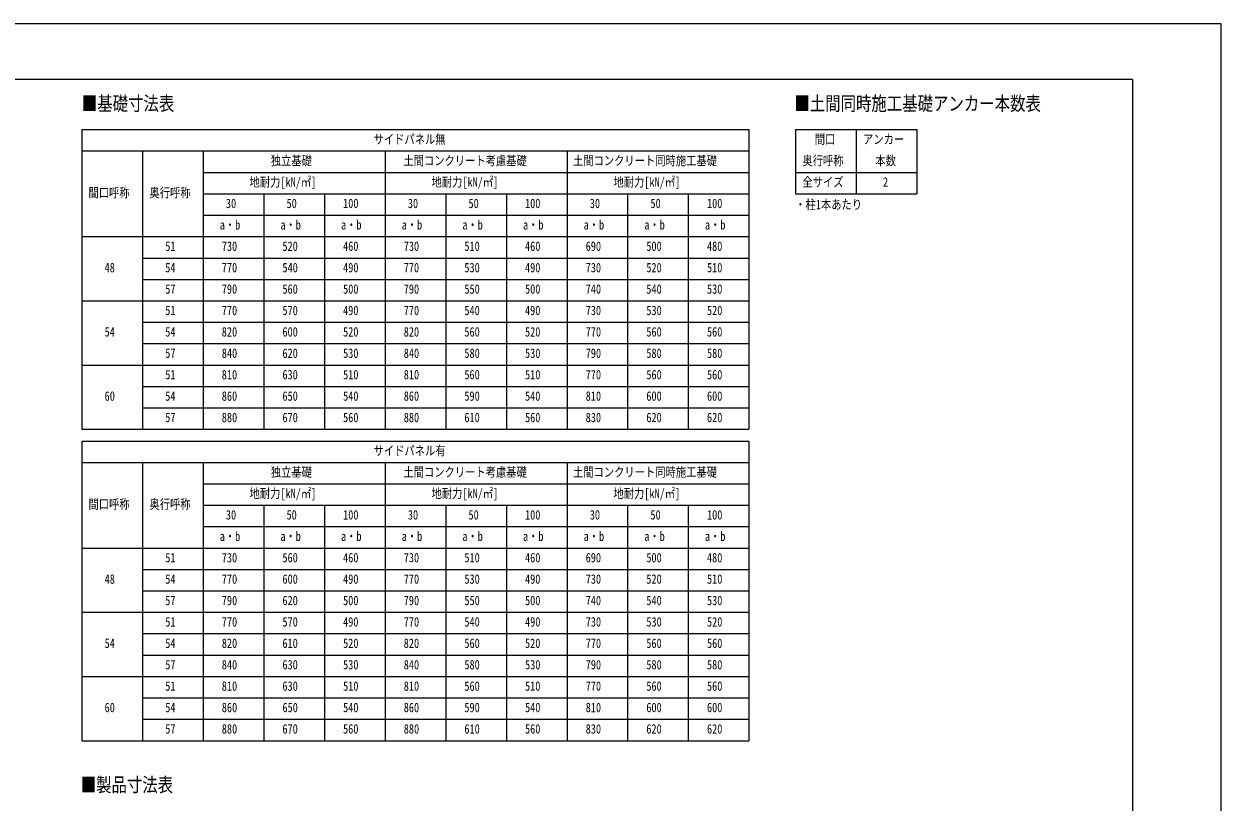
# Model space of a CAD drawing. Units: millimetres, scale not verified. Extents: x -16820 to 16820, y -11880 to 11880.
# Drawn here: x 43 to 16820, y 974 to 11880 of the extents above; entities that cross this region are included whole.
import ezdxf
from ezdxf.enums import TextEntityAlignment as Align

# ---------------------------------------------------------------- set-up
doc = ezdxf.new("R2010")
doc.units = ezdxf.units.MM
doc.header["$LTSCALE"] = 60
doc.layers.add('0-1_TABLE1', color=7, linetype='Continuous', lineweight=18)
doc.layers.add('0-2_USER1', color=3, linetype='Continuous')
doc.layers.add('0-8_YKK_ZWAK', color=7, linetype='Continuous')
doc.styles.add('ＭＳ ゴシック', font='')
doc.styles.get('ＭＳ ゴシック').set_extended_font_data('MS Gothic')

msp = doc.modelspace()

# ---------------------------------------------------------------- linework, layer by layer
at = {"layer": '0-1_TABLE1'}
for p, q in [((853.61, 10399.25), (10203.61, 10399.25)), ((853.61, 10399.25), (853.61, 6199.25)), ((10854.66, 10399.25), (12554.66, 10399.25)), ((10854.66, 10399.25), (10854.66, 9499.25)), ((11704.66, 10399.25), (11704.66, 9499.25)), ((12554.66, 10399.25), (12554.66, 9499.25)), ((853.61, 10099.25), (10203.61, 10099.25)), ((1703.61, 10099.25), (1703.61, 6199.25)), ((2553.61, 10099.25), (2553.61, 6199.25)), ((5103.61, 10099.25), (5103.61, 6199.25)), ((7653.61, 10099.25), (7653.61, 6199.25)), ((2553.61, 9799.25), (10203.61, 9799.25)), ((10854.66, 9799.25), (12554.66, 9799.25)), ((2553.61, 9499.25), (10203.61, 9499.25)), ((3403.61, 9499.25), (3403.61, 6199.25)), ((4253.61, 9499.25), (4253.61, 6199.25)), ((5953.61, 9499.25), (5953.61, 6199.25)), ((6803.61, 9499.25), (6803.61, 6199.25)), ((8503.61, 9499.25), (8503.61, 6199.25)), ((9353.61, 9499.25), (9353.61, 6199.25)), ((10854.66, 9499.25), (12554.66, 9499.25)), ((2553.61, 9199.25), (10203.61, 9199.25)), ((853.61, 8899.25), (10203.61, 8899.25)), ((1703.61, 8599.25), (10203.61, 8599.25)), ((1703.61, 8299.25), (10203.61, 8299.25)), ((853.61, 7999.25), (10203.61, 7999.25)), ((1703.61, 7699.25), (10203.61, 7699.25)), ((1703.61, 7399.25), (10203.61, 7399.25)), ((853.61, 7099.25), (10203.61, 7099.25)), ((1703.61, 6799.25), (10203.61, 6799.25)), ((1703.61, 6499.25), (10203.61, 6499.25)), ((853.61, 6034.2), (10203.61, 6034.2)), ((853.61, 6034.2), (853.61, 1834.2)), ((853.61, 5734.2), (10203.61, 5734.2)), ((1703.61, 5734.2), (1703.61, 1834.2)), ((2553.61, 5734.2), (2553.61, 1834.2)), ((5103.61, 5734.2), (5103.61, 1834.2)), ((7653.61, 5734.2), (7653.61, 1834.2)), ((2553.61, 5434.2), (10203.61, 5434.2)), ((2553.61, 5134.2), (10203.61, 5134.2)), ((3403.61, 5134.2), (3403.61, 1834.2)), ((4253.61, 5134.2), (4253.61, 1834.2)), ((5953.61, 5134.2), (5953.61, 1834.2)), ((6803.61, 5134.2), (6803.61, 1834.2)), ((8503.61, 5134.2), (8503.61, 1834.2)), ((9353.61, 5134.2), (9353.61, 1834.2)), ((2553.61, 4834.2), (10203.61, 4834.2)), ((853.61, 4534.2), (10203.61, 4534.2)), ((1703.61, 4234.2), (10203.61, 4234.2)), ((1703.61, 3934.2), (10203.61, 3934.2)), ((853.61, 3634.2), (10203.61, 3634.2)), ((1703.61, 3334.2), (10203.61, 3334.2)), ((1703.61, 3034.2), (10203.61, 3034.2)), ((853.61, 2734.2), (10203.61, 2734.2)), ((1703.61, 2434.2), (10203.61, 2434.2)), ((1703.61, 2134.2), (10203.61, 2134.2))]:
    msp.add_line(p, q, dxfattribs=at)
for points in [[(10203.61, 10399.25), (10203.61, 9499.25), (10203.61, 6199.25)], [(853.61, 6199.25), (1703.61, 6199.25), (10203.61, 6199.25)], [(10203.61, 6034.2), (10203.61, 5134.2), (10203.61, 1834.2)], [(853.61, 1834.2), (1703.61, 1834.2), (10203.61, 1834.2)]]:
    msp.add_lwpolyline(points, dxfattribs=at)
at = {"layer": '0-8_YKK_ZWAK'}
for q in [(-15619.92, 11100), (15580.08, -10100)]:
    msp.add_line((15580.08, 11100), q, dxfattribs=at)
msp.add_lwpolyline([(-16820, -11880), (16820, -11880), (16820, 11880), (-16820, 11880)], close=True, dxfattribs=at)

# ---------------------------------------------------------------- texts
at = {"layer": '0-1_TABLE1', "style": 'ＭＳ ゴシック', "width": 0.8}
for s, p in [('サイドパネル無', (4943.01, 10159.25)), ('間口', (11126.06, 10159.25)), ('アンカー', (11803.26, 10159.25)), ('独立基礎', (3502.21, 9859.25)), ('土間コンクリート考慮基礎', (5361.01, 9859.25)), ('土間コンクリート同時施工基礎', (7738.21, 9859.25)), ('奥行呼称', (10953.26, 9859.25)), ('本数', (11976.06, 9859.25)), ('地耐力[kN/㎡]', (3204.61, 9559.25)), ('地耐力[kN/㎡]', (5754.61, 9559.25)), ('地耐力[kN/㎡]', (8304.61, 9559.25)), ('全サイズ', (10953.26, 9559.25)), ('間口呼称', (947.41, 9409.25)), ('奥行呼称', (1802.21, 9409.25)), ('2', (12081.66, 9559.25)), ('30', (2873.01, 9259.25)), ('50', (3723.01, 9259.25)), ('100', (4515.41, 9259.25)), ('30', (5423.01, 9259.25)), ('50', (6273.01, 9259.25)), ('100', (7065.41, 9259.25)), ('30', (7973.01, 9259.25)), ('50', (8823.01, 9259.25)), ('100', (9615.41, 9259.25)), ('a・b', (2786.61, 8959.25)), ('a・b', (3636.61, 8959.25)), ('a・b', (4486.61, 8959.25)), ('a・b', (5336.61, 8959.25)), ('a・b', (6186.61, 8959.25)), ('a・b', (7036.61, 8959.25)), ('a・b', (7886.61, 8959.25)), ('a・b', (8736.61, 8959.25)), ('a・b', (9586.61, 8959.25)), ('51', (2023.01, 8659.25)), ('730', (2815.41, 8659.25)), ('520', (3665.41, 8659.25)), ('460', (4515.41, 8659.25)), ('730', (5365.41, 8659.25)), ('510', (6215.41, 8659.25)), ('460', (7065.41, 8659.25)), ('690', (7915.41, 8659.25)), ('500', (8765.41, 8659.25)), ('480', (9615.41, 8659.25)), ('48', (1173.01, 8359.25)), ('54', (2023.01, 8359.25)), ('770', (2815.41, 8359.25)), ('540', (3665.41, 8359.25)), ('490', (4515.41, 8359.25)), ('770', (5365.41, 8359.25)), ('530', (6215.41, 8359.25)), ('490', (7065.41, 8359.25)), ('730', (7915.41, 8359.25)), ('520', (8765.41, 8359.25)), ('510', (9615.41, 8359.25)), ('57', (2023.01, 8059.25)), ('790', (2815.41, 8059.25)), ('560', (3665.41, 8059.25)), ('500', (4515.41, 8059.25)), ('790', (5365.41, 8059.25)), ('550', (6215.41, 8059.25)), ('500', (7065.41, 8059.25)), ('740', (7915.41, 8059.25)), ('540', (8765.41, 8059.25)), ('530', (9615.41, 8059.25)), ('51', (2023.01, 7759.25)), ('770', (2815.41, 7759.25)), ('570', (3665.41, 7759.25)), ('490', (4515.41, 7759.25)), ('770', (5365.41, 7759.25)), ('540', (6215.41, 7759.25)), ('490', (7065.41, 7759.25)), ('730', (7915.41, 7759.25)), ('530', (8765.41, 7759.25)), ('520', (9615.41, 7759.25)), ('54', (1173.01, 7459.25)), ('54', (2023.01, 7459.25)), ('820', (2815.41, 7459.25)), ('600', (3665.41, 7459.25)), ('520', (4515.41, 7459.25)), ('820', (5365.41, 7459.25)), ('560', (6215.41, 7459.25)), ('520', (7065.41, 7459.25)), ('770', (7915.41, 7459.25)), ('560', (8765.41, 7459.25)), ('560', (9615.41, 7459.25)), ('57', (2023.01, 7159.25)), ('840', (2815.41, 7159.25)), ('620', (3665.41, 7159.25)), ('530', (4515.41, 7159.25)), ('840', (5365.41, 7159.25)), ('580', (6215.41, 7159.25)), ('530', (7065.41, 7159.25)), ('790', (7915.41, 7159.25)), ('580', (8765.41, 7159.25)), ('580', (9615.41, 7159.25)), ('51', (2023.01, 6859.25)), ('810', (2815.41, 6859.25)), ('630', (3665.41, 6859.25)), ('510', (4515.41, 6859.25)), ('810', (5365.41, 6859.25)), ('560', (6215.41, 6859.25)), ('510', (7065.41, 6859.25)), ('770', (7915.41, 6859.25)), ('560', (8765.41, 6859.25)), ('560', (9615.41, 6859.25)), ('60', (1173.01, 6559.25)), ('54', (2023.01, 6559.25)), ('860', (2815.41, 6559.25)), ('650', (3665.41, 6559.25)), ('540', (4515.41, 6559.25)), ('860', (5365.41, 6559.25)), ('590', (6215.41, 6559.25)), ('540', (7065.41, 6559.25)), ('810', (7915.41, 6559.25)), ('600', (8765.41, 6559.25)), ('600', (9615.41, 6559.25)), ('57', (2023.01, 6259.25)), ('880', (2815.41, 6259.25)), ('670', (3665.41, 6259.25)), ('560', (4515.41, 6259.25)), ('880', (5365.41, 6259.25)), ('610', (6215.41, 6259.25)), ('560', (7065.41, 6259.25)), ('830', (7915.41, 6259.25)), ('620', (8765.41, 6259.25)), ('620', (9615.41, 6259.25)), ('サイドパネル有', (4943.01, 5794.2)), ('独立基礎', (3502.21, 5494.2)), ('土間コンクリート考慮基礎', (5361.01, 5494.2)), ('土間コンクリート同時施工基礎', (7738.21, 5494.2)), ('地耐力[kN/㎡]', (3204.61, 5194.2)), ('地耐力[kN/㎡]', (5754.61, 5194.2)), ('地耐力[kN/㎡]', (8304.61, 5194.2)), ('間口呼称', (947.41, 5044.2)), ('奥行呼称', (1802.21, 5044.2)), ('30', (2873.01, 4894.2)), ('50', (3723.01, 4894.2)), ('100', (4515.41, 4894.2)), ('30', (5423.01, 4894.2)), ('50', (6273.01, 4894.2)), ('100', (7065.41, 4894.2)), ('30', (7973.01, 4894.2)), ('50', (8823.01, 4894.2)), ('100', (9615.41, 4894.2)), ('a・b', (2786.61, 4594.2)), ('a・b', (3636.61, 4594.2)), ('a・b', (4486.61, 4594.2)), ('a・b', (5336.61, 4594.2)), ('a・b', (6186.61, 4594.2)), ('a・b', (7036.61, 4594.2)), ('a・b', (7886.61, 4594.2)), ('a・b', (8736.61, 4594.2)), ('a・b', (9586.61, 4594.2)), ('51', (2023.01, 4294.2)), ('730', (2815.41, 4294.2)), ('560', (3665.41, 4294.2)), ('460', (4515.41, 4294.2)), ('730', (5365.41, 4294.2)), ('510', (6215.41, 4294.2)), ('460', (7065.41, 4294.2)), ('690', (7915.41, 4294.2)), ('500', (8765.41, 4294.2)), ('480', (9615.41, 4294.2)), ('48', (1173.01, 3994.2)), ('54', (2023.01, 3994.2)), ('770', (2815.41, 3994.2)), ('600', (3665.41, 3994.2)), ('490', (4515.41, 3994.2)), ('770', (5365.41, 3994.2)), ('530', (6215.41, 3994.2)), ('490', (7065.41, 3994.2)), ('730', (7915.41, 3994.2)), ('520', (8765.41, 3994.2)), ('510', (9615.41, 3994.2)), ('57', (2023.01, 3694.2)), ('790', (2815.41, 3694.2)), ('620', (3665.41, 3694.2)), ('500', (4515.41, 3694.2)), ('790', (5365.41, 3694.2)), ('550', (6215.41, 3694.2)), ('500', (7065.41, 3694.2)), ('740', (7915.41, 3694.2)), ('540', (8765.41, 3694.2)), ('530', (9615.41, 3694.2)), ('51', (2023.01, 3394.2)), ('770', (2815.41, 3394.2)), ('570', (3665.41, 3394.2)), ('490', (4515.41, 3394.2)), ('770', (5365.41, 3394.2)), ('540', (6215.41, 3394.2)), ('490', (7065.41, 3394.2)), ('730', (7915.41, 3394.2)), ('530', (8765.41, 3394.2)), ('520', (9615.41, 3394.2)), ('54', (1173.01, 3094.2)), ('54', (2023.01, 3094.2)), ('820', (2815.41, 3094.2)), ('610', (3665.41, 3094.2)), ('520', (4515.41, 3094.2)), ('820', (5365.41, 3094.2)), ('560', (6215.41, 3094.2)), ('520', (7065.41, 3094.2)), ('770', (7915.41, 3094.2)), ('560', (8765.41, 3094.2)), ('560', (9615.41, 3094.2)), ('57', (2023.01, 2794.2)), ('840', (2815.41, 2794.2)), ('630', (3665.41, 2794.2)), ('530', (4515.41, 2794.2)), ('840', (5365.41, 2794.2)), ('580', (6215.41, 2794.2)), ('530', (7065.41, 2794.2)), ('790', (7915.41, 2794.2)), ('580', (8765.41, 2794.2)), ('580', (9615.41, 2794.2)), ('51', (2023.01, 2494.2)), ('810', (2815.41, 2494.2)), ('630', (3665.41, 2494.2)), ('510', (4515.41, 2494.2)), ('810', (5365.41, 2494.2)), ('560', (6215.41, 2494.2)), ('510', (7065.41, 2494.2)), ('770', (7915.41, 2494.2)), ('560', (8765.41, 2494.2)), ('560', (9615.41, 2494.2)), ('60', (1173.01, 2194.2)), ('54', (2023.01, 2194.2)), ('860', (2815.41, 2194.2)), ('650', (3665.41, 2194.2)), ('540', (4515.41, 2194.2)), ('860', (5365.41, 2194.2)), ('590', (6215.41, 2194.2)), ('540', (7065.41, 2194.2)), ('810', (7915.41, 2194.2)), ('600', (8765.41, 2194.2)), ('600', (9615.41, 2194.2)), ('57', (2023.01, 1894.2)), ('880', (2815.41, 1894.2)), ('670', (3665.41, 1894.2)), ('560', (4515.41, 1894.2)), ('880', (5365.41, 1894.2)), ('610', (6215.41, 1894.2)), ('560', (7065.41, 1894.2)), ('830', (7915.41, 1894.2)), ('620', (8765.41, 1894.2)), ('620', (9615.41, 1894.2))]:
    msp.add_text(s, height=132, dxfattribs=at).set_placement(p, align=Align.BOTTOM_LEFT)
at = {"layer": '0-2_USER1', "style": 'ＭＳ ゴシック', "width": 0.8}
for s, height, p in [('■基礎寸法表', 197.9, (854.16, 10607.13)), ('■土間同時施工基礎アンカー本数表', 197.9, (10839.77, 10607.13)), ('・柱1本あたり', 132, (10852.77, 9243.72)), ('■製品寸法表', 197.9, (837.73, 1058.12))]:
    msp.add_text(s, height=height, dxfattribs=at).set_placement(p, align=Align.BOTTOM_LEFT)

doc.saveas('drawing.dxf')
